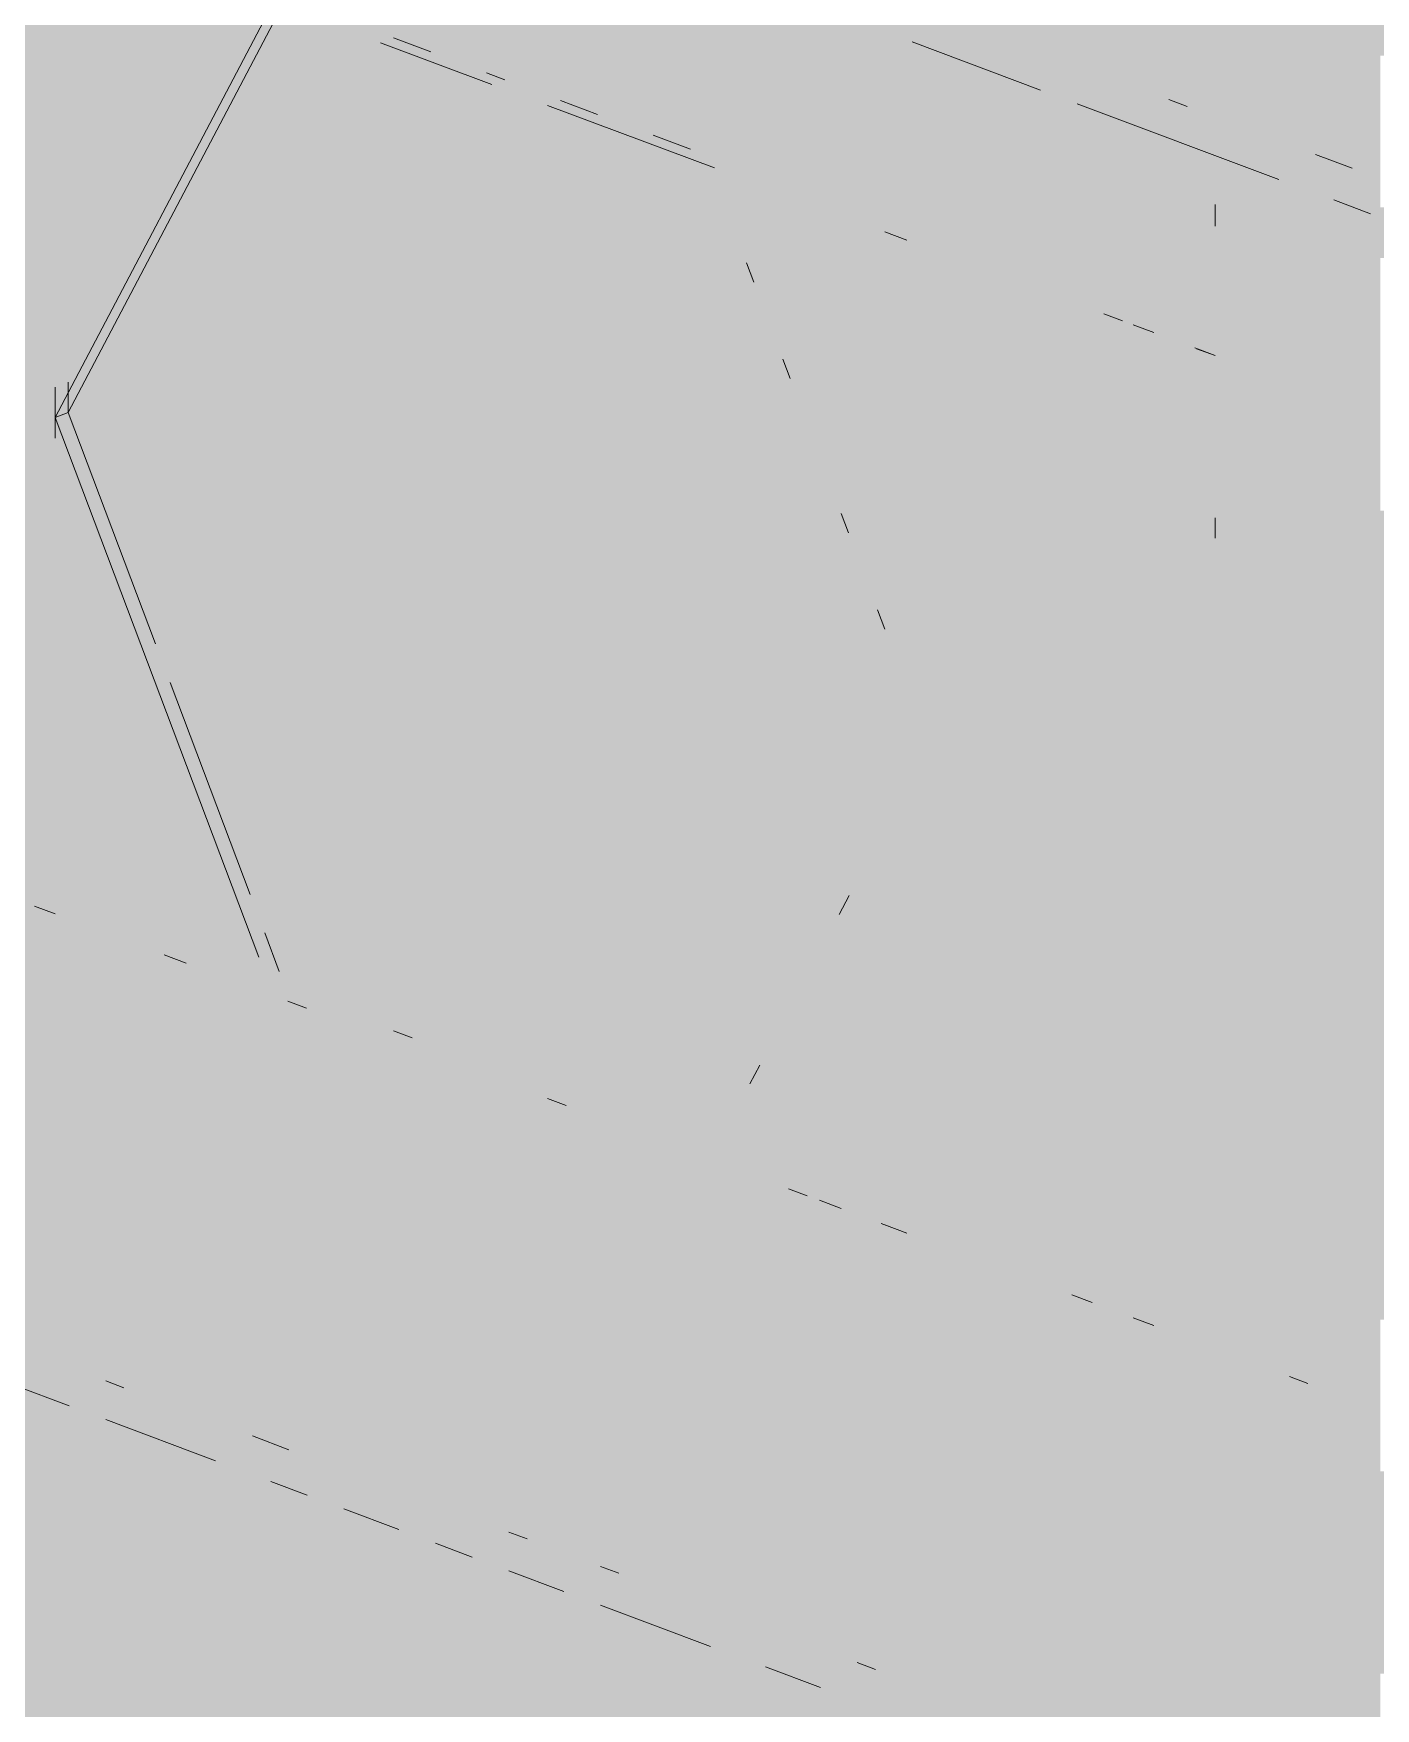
# Paper-space layout '03 3D Building and Roof' of a CAD drawing. Header units: millimetres. Extents: x 5 to 415, y 5 to 292.
# Drawn here: x 104.81 to 109.36, y 80.68 to 86.36 of the extents above; entities that cross this region are included whole.
import ezdxf

# ---------------------------------------------------------------- set-up
doc = ezdxf.new("R2010")
doc.units = ezdxf.units.MM
doc.layers.add('EXISTING', color=7, linetype='Continuous')
doc.layers.add('IMAGES', color=7, linetype='Continuous')

# ---------------------------------------------------------------- blocks, each defined once
blk = doc.blocks.new('SHEET_03')
at = {"layer": 'EXISTING', "color": 250, "lineweight": 9}
for p, q in [((104.8801, 85.0594), (105.5871, 86.4014)), ((105.6315, 86.4181), (104.9246, 85.076)), ((105.984, 86.3293), (106.3614, 86.1879)), ((106.1542, 86.2988), (106.0284, 86.3459)), ((108.2227, 86.1693), (107.7875, 86.3324)), ((106.4059, 86.2045), (106.343, 86.2281)), ((106.5502, 86.1172), (107.1163, 85.9051)), ((106.7204, 86.0867), (106.5946, 86.1338)), ((109.031, 85.8665), (108.3471, 86.1227)), ((108.658, 86.1374), (108.7201, 86.1141)), ((107.035, 85.9688), (106.9091, 86.016)), ((109.1554, 85.951), (109.2797, 85.9044)), ((108.8149, 85.7817), (108.8149, 85.7084)), ((109.3419, 85.75), (109.2176, 85.7966)), ((107.7687, 85.6607), (107.6946, 85.6884)), ((107.2255, 85.5836), (107.2502, 85.5182)), ((108.4374, 85.4102), (108.5003, 85.3866)), ((108.6066, 85.3468), (108.5371, 85.3728)), ((107.349, 85.2568), (107.3737, 85.1914)), ((108.8149, 85.2688), (108.7454, 85.2948)), ((108.752, 85.2923), (108.8149, 85.2688)), ((104.8801, 85.025), (104.8801, 85.1625)), ((104.9246, 85.1791), (104.9246, 85.1104)), ((104.9246, 85.076), (104.9246, 85.1462)), ((104.8801, 85.1295), (104.8801, 85.0594)), ((104.8801, 85.0594), (104.9246, 85.076)), ((104.8801, 85.0594), (104.8801, 84.9893)), ((105.5714, 83.2293), (104.8801, 85.0594)), ((104.9246, 85.076), (105.2208, 84.2917)), ((107.5465, 84.7339), (107.5712, 84.6685)), ((108.8149, 84.7191), (108.8149, 84.6504)), ((107.6699, 84.4071), (107.6946, 84.3417)), ((105.2702, 84.161), (105.5418, 83.442)), ((107.5734, 83.4383), (107.5398, 83.3744)), ((104.8107, 83.402), (104.8801, 83.376)), ((105.5911, 83.3113), (105.6405, 83.1806)), ((105.2504, 83.2373), (105.3245, 83.2095)), ((105.7323, 83.0568), (105.6694, 83.0803)), ((106.0284, 82.9791), (106.0913, 82.9556)), ((107.2704, 82.8632), (107.2368, 82.7993)), ((106.6131, 82.7268), (106.5502, 82.7504)), ((107.4309, 82.4205), (107.368, 82.444)), ((107.4724, 82.4049), (107.5465, 82.3772)), ((107.7454, 82.3027), (107.6825, 82.3262)), ((107.6946, 82.3217), (107.7687, 82.2939)), ((108.3288, 82.0841), (108.3982, 82.0581)), ((108.5371, 82.0061), (108.6066, 81.9801)), ((105.0517, 81.7924), (105.1138, 81.7691)), ((109.1294, 81.7842), (109.0665, 81.8078)), ((104.9273, 81.7078), (104.7408, 81.7777)), ((105.4247, 81.5215), (105.0517, 81.6613)), ((105.5491, 81.606), (105.6734, 81.5594)), ((105.7356, 81.405), (105.6113, 81.4516)), ((106.0465, 81.2886), (105.86, 81.3585)), ((106.4196, 81.2799), (106.4818, 81.2566)), ((106.2952, 81.1954), (106.1709, 81.242)), ((106.7305, 81.1635), (106.7926, 81.1402)), ((106.6061, 81.0789), (106.4196, 81.1488)), ((107.1035, 80.8926), (106.7305, 81.0324)), ((107.4766, 80.7529), (107.2901, 80.8227)), ((107.601, 80.8374), (107.6631, 80.8141))]:
    blk.add_line(p, q, dxfattribs=at)
at = {"layer": 'IMAGES', "color": 7}
for points in [[(104.7487, 86.2857), (105.0914, 86.2857), (104.7487, 86.4571), (105.0914, 86.4571)], [(105.0914, 86.2857), (105.2628, 86.2857), (105.0914, 86.4571), (105.2628, 86.4571)], [(105.2628, 86.2857), (105.4341, 86.2857), (105.2628, 86.4571), (105.4341, 86.4571)], [(105.4341, 86.2857), (105.6055, 86.2857), (105.4341, 86.4571), (105.6055, 86.4571)], [(105.6055, 86.2857), (105.9482, 86.2857), (105.6055, 86.4571), (105.9482, 86.4571)], [(105.9482, 86.2857), (106.2909, 86.2857), (105.9482, 86.4571), (106.2909, 86.4571)], [(106.2909, 86.2857), (106.4623, 86.2857), (106.2909, 86.4571), (106.4623, 86.4571)], [(106.4623, 86.2857), (106.9764, 86.2857), (106.4623, 86.4571), (106.9764, 86.4571)], [(106.9764, 86.2857), (107.1478, 86.2857), (106.9764, 86.4571), (107.1478, 86.4571)], [(107.1478, 86.2857), (107.3191, 86.2857), (107.1478, 86.4571), (107.3191, 86.4571)], [(107.3191, 86.2857), (107.4905, 86.2857), (107.3191, 86.4571), (107.4905, 86.4571)], [(107.4905, 86.2857), (107.6619, 86.2857), (107.4905, 86.4571), (107.6619, 86.4571)], [(107.6619, 86.2857), (107.8332, 86.2857), (107.6619, 86.4571), (107.8332, 86.4571)], [(107.8332, 86.2857), (108.0046, 86.2857), (107.8332, 86.4571), (108.0046, 86.4571)], [(108.0046, 86.2857), (108.3473, 86.2857), (108.0046, 86.4571), (108.3473, 86.4571)], [(108.3473, 86.2857), (108.5187, 86.2857), (108.3473, 86.4571), (108.5187, 86.4571)], [(108.5187, 86.2857), (108.8614, 86.2857), (108.5187, 86.4571), (108.8614, 86.4571)], [(108.8614, 86.2857), (109.8896, 86.2857), (108.8614, 86.4571), (109.8896, 86.4571)], [(103.2064, 86.1143), (105.0914, 86.1143), (103.2064, 86.2857), (105.0914, 86.2857)], [(105.0914, 86.1143), (105.2628, 86.1143), (105.0914, 86.2857), (105.2628, 86.2857)], [(105.2628, 86.1143), (105.4341, 86.1143), (105.2628, 86.2857), (105.4341, 86.2857)], [(105.4341, 85.7714), (105.6055, 85.7714), (105.4341, 86.2857), (105.6055, 86.2857)], [(105.6055, 86.1143), (105.7769, 86.1143), (105.6055, 86.2857), (105.7769, 86.2857)], [(105.7769, 86.1143), (105.9482, 86.1143), (105.7769, 86.2857), (105.9482, 86.2857)], [(105.9482, 86.1143), (106.2909, 86.1143), (105.9482, 86.2857), (106.2909, 86.2857)], [(106.2909, 85.9429), (106.4623, 85.9429), (106.2909, 86.2857), (106.4623, 86.2857)], [(106.4623, 86.1143), (106.6337, 86.1143), (106.4623, 86.2857), (106.6337, 86.2857)], [(106.6337, 86.1143), (106.805, 86.1143), (106.6337, 86.2857), (106.805, 86.2857)], [(106.805, 86.1143), (106.9764, 86.1143), (106.805, 86.2857), (106.9764, 86.2857)], [(106.9764, 86.1143), (107.1478, 86.1143), (106.9764, 86.2857), (107.1478, 86.2857)], [(107.1478, 85.9429), (107.3191, 85.9429), (107.1478, 86.2857), (107.3191, 86.2857)], [(107.3191, 86.1143), (107.4905, 86.1143), (107.3191, 86.2857), (107.4905, 86.2857)], [(107.4905, 86.1143), (107.6619, 86.1143), (107.4905, 86.2857), (107.6619, 86.2857)], [(107.6619, 86.1143), (107.8332, 86.1143), (107.6619, 86.2857), (107.8332, 86.2857)], [(107.8332, 86.1143), (108.0046, 86.1143), (107.8332, 86.2857), (108.0046, 86.2857)], [(108.0046, 86.1143), (108.1759, 86.1143), (108.0046, 86.2857), (108.1759, 86.2857)], [(108.1759, 86.1143), (108.3473, 86.1143), (108.1759, 86.2857), (108.3473, 86.2857)], [(108.3473, 86.1143), (108.5187, 86.1143), (108.3473, 86.2857), (108.5187, 86.2857)], [(108.5187, 86.1143), (108.69, 86.1143), (108.5187, 86.2857), (108.69, 86.2857)], [(108.69, 86.1143), (108.8614, 86.1143), (108.69, 86.2857), (108.8614, 86.2857)], [(108.8614, 86.1143), (109.3755, 86.1143), (108.8614, 86.2857), (109.3755, 86.2857)], [(104.7487, 85.9429), (105.0914, 85.9429), (104.7487, 86.1143), (105.0914, 86.1143)], [(105.0914, 85.7714), (105.2628, 85.7714), (105.0914, 86.1143), (105.2628, 86.1143)], [(105.2628, 85.9429), (105.4341, 85.9429), (105.2628, 86.1143), (105.4341, 86.1143)], [(105.6055, 85.9429), (105.9482, 85.9429), (105.6055, 86.1143), (105.9482, 86.1143)], [(105.9482, 85.9429), (106.1196, 85.9429), (105.9482, 86.1143), (106.1196, 86.1143)], [(106.1196, 85.9429), (106.2909, 85.9429), (106.1196, 86.1143), (106.2909, 86.1143)], [(106.4623, 85.9429), (106.6337, 85.9429), (106.4623, 86.1143), (106.6337, 86.1143)], [(106.6337, 85.9429), (106.805, 85.9429), (106.6337, 86.1143), (106.805, 86.1143)], [(106.805, 85.9429), (106.9764, 85.9429), (106.805, 86.1143), (106.9764, 86.1143)], [(106.9764, 85.9429), (107.1478, 85.9429), (106.9764, 86.1143), (107.1478, 86.1143)], [(107.3191, 85.9429), (107.8332, 85.9429), (107.3191, 86.1143), (107.8332, 86.1143)], [(107.8332, 85.9429), (108.0046, 85.9429), (107.8332, 86.1143), (108.0046, 86.1143)], [(108.0046, 85.9429), (108.3473, 85.9429), (108.0046, 86.1143), (108.3473, 86.1143)], [(108.3473, 85.9429), (108.5187, 85.9429), (108.3473, 86.1143), (108.5187, 86.1143)], [(108.5187, 85.9429), (108.69, 85.9429), (108.5187, 86.1143), (108.69, 86.1143)], [(108.69, 85.9429), (108.8614, 85.9429), (108.69, 86.1143), (108.8614, 86.1143)], [(108.8614, 85.9429), (109.0328, 85.9429), (108.8614, 86.1143), (109.0328, 86.1143)], [(109.0328, 85.9429), (109.2041, 85.9429), (109.0328, 86.1143), (109.2041, 86.1143)], [(109.2041, 85.9429), (109.3755, 85.9429), (109.2041, 86.1143), (109.3755, 86.1143)], [(104.7487, 85.6), (104.92, 85.6), (104.7487, 85.9429), (104.92, 85.9429)], [(104.92, 85.6), (105.0914, 85.6), (104.92, 85.9429), (105.0914, 85.9429)], [(105.2628, 85.7714), (105.4341, 85.7714), (105.2628, 85.9429), (105.4341, 85.9429)], [(105.6055, 85.7714), (105.7769, 85.7714), (105.6055, 85.9429), (105.7769, 85.9429)], [(105.7769, 85.7714), (106.2909, 85.7714), (105.7769, 85.9429), (106.2909, 85.9429)], [(106.2909, 85.7714), (106.4623, 85.7714), (106.2909, 85.9429), (106.4623, 85.9429)], [(106.4623, 85.7714), (106.6337, 85.7714), (106.4623, 85.9429), (106.6337, 85.9429)], [(106.6337, 85.7714), (106.805, 85.7714), (106.6337, 85.9429), (106.805, 85.9429)], [(106.805, 85.7714), (107.3191, 85.7714), (106.805, 85.9429), (107.3191, 85.9429)], [(107.3191, 85.7714), (107.4905, 85.7714), (107.3191, 85.9429), (107.4905, 85.9429)], [(107.4905, 85.7714), (107.6619, 85.7714), (107.4905, 85.9429), (107.6619, 85.9429)], [(107.6619, 85.7714), (107.8332, 85.7714), (107.6619, 85.9429), (107.8332, 85.9429)], [(107.8332, 85.7714), (108.3473, 85.7714), (107.8332, 85.9429), (108.3473, 85.9429)], [(108.3473, 85.7714), (108.5187, 85.7714), (108.3473, 85.9429), (108.5187, 85.9429)], [(108.5187, 85.7714), (108.69, 85.7714), (108.5187, 85.9429), (108.69, 85.9429)], [(108.69, 85.7714), (108.8614, 85.7714), (108.69, 85.9429), (108.8614, 85.9429)], [(108.8614, 85.7714), (109.3755, 85.7714), (108.8614, 85.9429), (109.3755, 85.9429)], [(105.0914, 85.6), (105.2628, 85.6), (105.0914, 85.7714), (105.2628, 85.7714)], [(105.2628, 85.6), (105.4341, 85.6), (105.2628, 85.7714), (105.4341, 85.7714)], [(105.4341, 85.6), (105.6055, 85.6), (105.4341, 85.7714), (105.6055, 85.7714)], [(105.6055, 85.6), (106.805, 85.6), (105.6055, 85.7714), (106.805, 85.7714)], [(106.805, 85.6), (106.9764, 85.6), (106.805, 85.7714), (106.9764, 85.7714)], [(106.9764, 85.6), (107.1478, 85.6), (106.9764, 85.7714), (107.1478, 85.7714)], [(107.1478, 85.6), (107.4905, 85.6), (107.1478, 85.7714), (107.4905, 85.7714)], [(107.4905, 85.6), (107.6619, 85.6), (107.4905, 85.7714), (107.6619, 85.7714)], [(107.6619, 85.4286), (107.8332, 85.4286), (107.6619, 85.7714), (107.8332, 85.7714)], [(107.8332, 85.6), (108.0046, 85.6), (107.8332, 85.7714), (108.0046, 85.7714)], [(108.0046, 85.6), (108.5187, 85.6), (108.0046, 85.7714), (108.5187, 85.7714)], [(108.5187, 85.4286), (108.69, 85.4286), (108.5187, 85.7714), (108.69, 85.7714)], [(108.69, 85.6), (108.8614, 85.6), (108.69, 85.7714), (108.8614, 85.7714)], [(108.8614, 85.6), (109.0328, 85.6), (108.8614, 85.7714), (109.0328, 85.7714)], [(109.0328, 85.6), (109.2041, 85.6), (109.0328, 85.7714), (109.2041, 85.7714)], [(109.2041, 85.6), (109.5468, 85.6), (109.2041, 85.7714), (109.5468, 85.7714)], [(104.7487, 85.4286), (104.92, 85.4286), (104.7487, 85.6), (104.92, 85.6)], [(104.92, 85.4286), (105.0914, 85.4286), (104.92, 85.6), (105.0914, 85.6)], [(105.0914, 85.2571), (105.2628, 85.2571), (105.0914, 85.6), (105.2628, 85.6)], [(105.2628, 85.4286), (105.4341, 85.4286), (105.2628, 85.6), (105.4341, 85.6)], [(105.4341, 85.4286), (105.6055, 85.4286), (105.4341, 85.6), (105.6055, 85.6)], [(105.6055, 85.4286), (106.9764, 85.4286), (105.6055, 85.6), (106.9764, 85.6)], [(106.9764, 85.4286), (107.1478, 85.4286), (106.9764, 85.6), (107.1478, 85.6)], [(107.1478, 85.4286), (107.3191, 85.4286), (107.1478, 85.6), (107.3191, 85.6)], [(107.3191, 85.4286), (107.6619, 85.4286), (107.3191, 85.6), (107.6619, 85.6)], [(107.8332, 85.4286), (108.0046, 85.4286), (107.8332, 85.6), (108.0046, 85.6)], [(108.0046, 85.4286), (108.1759, 85.4286), (108.0046, 85.6), (108.1759, 85.6)], [(108.1759, 85.4286), (108.3473, 85.4286), (108.1759, 85.6), (108.3473, 85.6)], [(108.3473, 85.4286), (108.5187, 85.4286), (108.3473, 85.6), (108.5187, 85.6)], [(108.69, 85.4286), (109.0328, 85.4286), (108.69, 85.6), (109.0328, 85.6)], [(109.0328, 85.2571), (109.3755, 85.2571), (109.0328, 85.6), (109.3755, 85.6)], [(104.7487, 85.2571), (104.92, 85.2571), (104.7487, 85.4286), (104.92, 85.4286)], [(104.92, 85.2571), (105.0914, 85.2571), (104.92, 85.4286), (105.0914, 85.4286)], [(105.2628, 85.2571), (105.4341, 85.2571), (105.2628, 85.4286), (105.4341, 85.4286)], [(105.4341, 85.2571), (107.1478, 85.2571), (105.4341, 85.4286), (107.1478, 85.4286)], [(107.1478, 85.2571), (107.3191, 85.2571), (107.1478, 85.4286), (107.3191, 85.4286)], [(107.3191, 85.2571), (107.4905, 85.2571), (107.3191, 85.4286), (107.4905, 85.4286)], [(107.4905, 85.2571), (107.6619, 85.2571), (107.4905, 85.4286), (107.6619, 85.4286)], [(107.6619, 85.2571), (107.8332, 85.2571), (107.6619, 85.4286), (107.8332, 85.4286)], [(107.8332, 85.2571), (108.0046, 85.2571), (107.8332, 85.4286), (108.0046, 85.4286)], [(108.0046, 85.2571), (108.1759, 85.2571), (108.0046, 85.4286), (108.1759, 85.4286)], [(108.1759, 85.2571), (108.3473, 85.2571), (108.1759, 85.4286), (108.3473, 85.4286)], [(108.3473, 85.2571), (108.8614, 85.2571), (108.3473, 85.4286), (108.8614, 85.4286)], [(108.8614, 85.2571), (109.0328, 85.2571), (108.8614, 85.4286), (109.0328, 85.4286)], [(104.7487, 85.0857), (104.92, 85.0857), (104.7487, 85.2571), (104.92, 85.2571)], [(104.92, 85.0857), (105.0914, 85.0857), (104.92, 85.2571), (105.0914, 85.2571)], [(105.0914, 85.0857), (105.2628, 85.0857), (105.0914, 85.2571), (105.2628, 85.2571)], [(105.2628, 84.7429), (105.4341, 84.7429), (105.2628, 85.2571), (105.4341, 85.2571)], [(105.4341, 85.0857), (106.9764, 85.0857), (105.4341, 85.2571), (106.9764, 85.2571)], [(106.9764, 85.0857), (107.1478, 85.0857), (106.9764, 85.2571), (107.1478, 85.2571)], [(107.1478, 85.0857), (107.3191, 85.0857), (107.1478, 85.2571), (107.3191, 85.2571)], [(107.3191, 85.0857), (107.4905, 85.0857), (107.3191, 85.2571), (107.4905, 85.2571)], [(107.4905, 85.0857), (107.6619, 85.0857), (107.4905, 85.2571), (107.6619, 85.2571)], [(107.6619, 85.0857), (108.1759, 85.0857), (107.6619, 85.2571), (108.1759, 85.2571)], [(108.1759, 85.0857), (108.5187, 85.0857), (108.1759, 85.2571), (108.5187, 85.2571)], [(108.5187, 85.0857), (108.69, 85.0857), (108.5187, 85.2571), (108.69, 85.2571)], [(108.69, 85.0857), (108.8614, 85.0857), (108.69, 85.2571), (108.8614, 85.2571)], [(108.8614, 85.0857), (109.0328, 85.0857), (108.8614, 85.2571), (109.0328, 85.2571)], [(109.0328, 84.9143), (109.2041, 84.9143), (109.0328, 85.2571), (109.2041, 85.2571)], [(109.2041, 85.0857), (109.3755, 85.0857), (109.2041, 85.2571), (109.3755, 85.2571)], [(104.7487, 84.9143), (104.92, 84.9143), (104.7487, 85.0857), (104.92, 85.0857)], [(104.92, 84.9143), (105.0914, 84.9143), (104.92, 85.0857), (105.0914, 85.0857)], [(105.0914, 84.7429), (105.2628, 84.7429), (105.0914, 85.0857), (105.2628, 85.0857)], [(105.4341, 84.9143), (107.3191, 84.9143), (105.4341, 85.0857), (107.3191, 85.0857)], [(107.3191, 84.9143), (107.4905, 84.9143), (107.3191, 85.0857), (107.4905, 85.0857)], [(107.4905, 84.9143), (107.6619, 84.9143), (107.4905, 85.0857), (107.6619, 85.0857)], [(107.6619, 84.7429), (107.8332, 84.7429), (107.6619, 85.0857), (107.8332, 85.0857)], [(107.8332, 84.9143), (108.3473, 84.9143), (107.8332, 85.0857), (108.3473, 85.0857)], [(108.3473, 84.9143), (108.5187, 84.9143), (108.3473, 85.0857), (108.5187, 85.0857)], [(108.5187, 84.9143), (108.69, 84.9143), (108.5187, 85.0857), (108.69, 85.0857)], [(108.69, 84.9143), (108.8614, 84.9143), (108.69, 85.0857), (108.8614, 85.0857)], [(108.8614, 84.9143), (109.0328, 84.9143), (108.8614, 85.0857), (109.0328, 85.0857)], [(109.2041, 84.9143), (109.3755, 84.9143), (109.2041, 85.0857), (109.3755, 85.0857)], [(104.7487, 84.4), (104.92, 84.4), (104.7487, 84.9143), (104.92, 84.9143)], [(104.92, 84.7429), (105.0914, 84.7429), (104.92, 84.9143), (105.0914, 84.9143)], [(105.4341, 84.7429), (107.1478, 84.7429), (105.4341, 84.9143), (107.1478, 84.9143)], [(107.1478, 84.7429), (107.3191, 84.7429), (107.1478, 84.9143), (107.3191, 84.9143)], [(107.3191, 84.7429), (107.4905, 84.7429), (107.3191, 84.9143), (107.4905, 84.9143)], [(107.4905, 84.7429), (107.6619, 84.7429), (107.4905, 84.9143), (107.6619, 84.9143)], [(107.8332, 84.4), (108.5187, 84.4), (107.8332, 84.9143), (108.5187, 84.9143)], [(108.5187, 84.7429), (108.69, 84.7429), (108.5187, 84.9143), (108.69, 84.9143)], [(108.69, 84.7429), (109.0328, 84.7429), (108.69, 84.9143), (109.0328, 84.9143)], [(109.0328, 84.4), (109.2041, 84.4), (109.0328, 84.9143), (109.2041, 84.9143)], [(109.2041, 84.7429), (109.3755, 84.7429), (109.2041, 84.9143), (109.3755, 84.9143)], [(104.92, 84.5714), (105.2628, 84.5714), (104.92, 84.7429), (105.2628, 84.7429)], [(105.2628, 84.4), (105.4341, 84.4), (105.2628, 84.7429), (105.4341, 84.7429)], [(105.4341, 84.4), (107.3191, 84.4), (105.4341, 84.7429), (107.3191, 84.7429)], [(107.3191, 84.5714), (107.4905, 84.5714), (107.3191, 84.7429), (107.4905, 84.7429)], [(107.4905, 84.5714), (107.6619, 84.5714), (107.4905, 84.7429), (107.6619, 84.7429)], [(107.6619, 84.4), (107.8332, 84.4), (107.6619, 84.7429), (107.8332, 84.7429)], [(108.5187, 84.4), (108.69, 84.4), (108.5187, 84.7429), (108.69, 84.7429)], [(108.69, 84.4), (109.0328, 84.4), (108.69, 84.7429), (109.0328, 84.7429)], [(109.2041, 82), (109.5468, 82), (109.2041, 84.7429), (109.5468, 84.7429)], [(104.92, 84.2286), (105.0914, 84.2286), (104.92, 84.5714), (105.0914, 84.5714)], [(105.0914, 84.2286), (105.2628, 84.2286), (105.0914, 84.5714), (105.2628, 84.5714)], [(107.3191, 84.4), (107.4905, 84.4), (107.3191, 84.5714), (107.4905, 84.5714)], [(107.4905, 84.4), (107.6619, 84.4), (107.4905, 84.5714), (107.6619, 84.5714)], [(104.7487, 84.2286), (104.92, 84.2286), (104.7487, 84.4), (104.92, 84.4)], [(105.2628, 84.2286), (105.4341, 84.2286), (105.2628, 84.4), (105.4341, 84.4)], [(105.4341, 84.2286), (105.6055, 84.2286), (105.4341, 84.4), (105.6055, 84.4)], [(105.6055, 84.2286), (107.3191, 84.2286), (105.6055, 84.4), (107.3191, 84.4)], [(107.3191, 84.2286), (107.4905, 84.2286), (107.3191, 84.4), (107.4905, 84.4)], [(107.4905, 84.2286), (107.8332, 84.2286), (107.4905, 84.4), (107.8332, 84.4)], [(107.8332, 84.2286), (108.0046, 84.2286), (107.8332, 84.4), (108.0046, 84.4)], [(108.0046, 84.0571), (108.5187, 84.0571), (108.0046, 84.4), (108.5187, 84.4)], [(108.5187, 83.3714), (108.69, 83.3714), (108.5187, 84.4), (108.69, 84.4)], [(108.69, 84.0571), (109.0328, 84.0571), (108.69, 84.4), (109.0328, 84.4)], [(109.0328, 83.3714), (109.2041, 83.3714), (109.0328, 84.4), (109.2041, 84.4)], [(104.7487, 83.5429), (104.92, 83.5429), (104.7487, 84.2286), (104.92, 84.2286)], [(104.92, 83.3714), (105.0914, 83.3714), (104.92, 84.2286), (105.0914, 84.2286)], [(105.0914, 84.0571), (105.2628, 84.0571), (105.0914, 84.2286), (105.2628, 84.2286)], [(105.2628, 83.8857), (105.4341, 83.8857), (105.2628, 84.2286), (105.4341, 84.2286)], [(105.4341, 84.0571), (105.6055, 84.0571), (105.4341, 84.2286), (105.6055, 84.2286)], [(105.6055, 84.0571), (107.4905, 84.0571), (105.6055, 84.2286), (107.4905, 84.2286)], [(107.4905, 84.0571), (107.6619, 84.0571), (107.4905, 84.2286), (107.6619, 84.2286)], [(107.6619, 84.0571), (107.8332, 84.0571), (107.6619, 84.2286), (107.8332, 84.2286)], [(107.8332, 84.0571), (108.0046, 84.0571), (107.8332, 84.2286), (108.0046, 84.2286)], [(105.0914, 83.8857), (105.2628, 83.8857), (105.0914, 84.0571), (105.2628, 84.0571)], [(105.4341, 83.8857), (107.4905, 83.8857), (105.4341, 84.0571), (107.4905, 84.0571)], [(107.4905, 83.7143), (107.6619, 83.7143), (107.4905, 84.0571), (107.6619, 84.0571)], [(107.6619, 83.7143), (107.8332, 83.7143), (107.6619, 84.0571), (107.8332, 84.0571)], [(107.8332, 83.7143), (108.0046, 83.7143), (107.8332, 84.0571), (108.0046, 84.0571)], [(108.0046, 83.7143), (108.1759, 83.7143), (108.0046, 84.0571), (108.1759, 84.0571)], [(108.1759, 83.7143), (108.5187, 83.7143), (108.1759, 84.0571), (108.5187, 84.0571)], [(108.69, 83.5429), (109.0328, 83.5429), (108.69, 84.0571), (109.0328, 84.0571)], [(105.0914, 83.3714), (105.2628, 83.3714), (105.0914, 83.8857), (105.2628, 83.8857)], [(105.2628, 83.7143), (105.6055, 83.7143), (105.2628, 83.8857), (105.6055, 83.8857)], [(105.6055, 83.7143), (105.7769, 83.7143), (105.6055, 83.8857), (105.7769, 83.8857)], [(105.7769, 83.7143), (107.4905, 83.7143), (105.7769, 83.8857), (107.4905, 83.8857)], [(105.2628, 83.5429), (105.4341, 83.5429), (105.2628, 83.7143), (105.4341, 83.7143)], [(105.4341, 83.3714), (105.6055, 83.3714), (105.4341, 83.7143), (105.6055, 83.7143)], [(105.6055, 83.3714), (105.7769, 83.3714), (105.6055, 83.7143), (105.7769, 83.7143)], [(105.7769, 83.3714), (105.9482, 83.3714), (105.7769, 83.7143), (105.9482, 83.7143)], [(105.9482, 83.3714), (107.3191, 83.3714), (105.9482, 83.7143), (107.3191, 83.7143)], [(107.3191, 83.3714), (107.4905, 83.3714), (107.3191, 83.7143), (107.4905, 83.7143)], [(107.4905, 83.5429), (107.8332, 83.5429), (107.4905, 83.7143), (107.8332, 83.7143)], [(107.8332, 83.5429), (108.0046, 83.5429), (107.8332, 83.7143), (108.0046, 83.7143)], [(108.0046, 83.3714), (108.5187, 83.3714), (108.0046, 83.7143), (108.5187, 83.7143)], [(104.7487, 83.2), (104.92, 83.2), (104.7487, 83.5429), (104.92, 83.5429)], [(105.2628, 83.3714), (105.4341, 83.3714), (105.2628, 83.5429), (105.4341, 83.5429)], [(107.4905, 83.3714), (107.6619, 83.3714), (107.4905, 83.5429), (107.6619, 83.5429)], [(107.6619, 83.3714), (107.8332, 83.3714), (107.6619, 83.5429), (107.8332, 83.5429)], [(107.8332, 83.3714), (108.0046, 83.3714), (107.8332, 83.5429), (108.0046, 83.5429)], [(108.69, 83.3714), (108.8614, 83.3714), (108.69, 83.5429), (108.8614, 83.5429)], [(108.8614, 83.3714), (109.0328, 83.3714), (108.8614, 83.5429), (109.0328, 83.5429)], [(104.92, 83.2), (105.0914, 83.2), (104.92, 83.3714), (105.0914, 83.3714)], [(105.0914, 83.2), (105.4341, 83.2), (105.0914, 83.3714), (105.4341, 83.3714)], [(105.4341, 83.2), (105.6055, 83.2), (105.4341, 83.3714), (105.6055, 83.3714)], [(105.6055, 83.2), (105.7769, 83.2), (105.6055, 83.3714), (105.7769, 83.3714)], [(105.7769, 83.0286), (105.9482, 83.0286), (105.7769, 83.3714), (105.9482, 83.3714)], [(105.9482, 83.2), (107.1478, 83.2), (105.9482, 83.3714), (107.1478, 83.3714)], [(107.1478, 83.2), (107.3191, 83.2), (107.1478, 83.3714), (107.3191, 83.3714)], [(107.3191, 82.8571), (107.4905, 82.8571), (107.3191, 83.3714), (107.4905, 83.3714)], [(107.4905, 83.2), (107.6619, 83.2), (107.4905, 83.3714), (107.6619, 83.3714)], [(107.6619, 83.2), (107.8332, 83.2), (107.6619, 83.3714), (107.8332, 83.3714)], [(107.8332, 83.0286), (108.5187, 83.0286), (107.8332, 83.3714), (108.5187, 83.3714)], [(108.5187, 83.2), (108.69, 83.2), (108.5187, 83.3714), (108.69, 83.3714)], [(108.69, 83.2), (109.0328, 83.2), (108.69, 83.3714), (109.0328, 83.3714)], [(109.0328, 83.2), (109.2041, 83.2), (109.0328, 83.3714), (109.2041, 83.3714)], [(104.406, 83.0286), (104.92, 83.0286), (104.406, 83.2), (104.92, 83.2)], [(104.92, 83.0286), (105.0914, 83.0286), (104.92, 83.2), (105.0914, 83.2)], [(105.0914, 83.0286), (105.2628, 83.0286), (105.0914, 83.2), (105.2628, 83.2)], [(105.2628, 83.0286), (105.6055, 83.0286), (105.2628, 83.2), (105.6055, 83.2)], [(105.6055, 83.0286), (105.7769, 83.0286), (105.6055, 83.2), (105.7769, 83.2)], [(105.9482, 83.0286), (106.1196, 83.0286), (105.9482, 83.2), (106.1196, 83.2)], [(106.1196, 83.0286), (106.6337, 83.0286), (106.1196, 83.2), (106.6337, 83.2)], [(106.6337, 83.0286), (107.1478, 83.0286), (106.6337, 83.2), (107.1478, 83.2)], [(107.1478, 83.0286), (107.3191, 83.0286), (107.1478, 83.2), (107.3191, 83.2)], [(107.4905, 83.0286), (107.6619, 83.0286), (107.4905, 83.2), (107.6619, 83.2)], [(107.6619, 83.0286), (107.8332, 83.0286), (107.6619, 83.2), (107.8332, 83.2)], [(108.5187, 82.3429), (108.69, 82.3429), (108.5187, 83.2), (108.69, 83.2)], [(108.69, 82.8571), (109.0328, 82.8571), (108.69, 83.2), (109.0328, 83.2)], [(109.0328, 82.3429), (109.2041, 82.3429), (109.0328, 83.2), (109.2041, 83.2)], [(103.7205, 82.8571), (105.0914, 82.8571), (103.7205, 83.0286), (105.0914, 83.0286)], [(105.0914, 82.8571), (105.2628, 82.8571), (105.0914, 83.0286), (105.2628, 83.0286)], [(105.2628, 82.8571), (105.4341, 82.8571), (105.2628, 83.0286), (105.4341, 83.0286)], [(105.4341, 82.8571), (105.6055, 82.8571), (105.4341, 83.0286), (105.6055, 83.0286)], [(105.6055, 82.8571), (105.7769, 82.8571), (105.6055, 83.0286), (105.7769, 83.0286)], [(105.7769, 82.8571), (106.1196, 82.8571), (105.7769, 83.0286), (106.1196, 83.0286)], [(106.1196, 82.8571), (106.2909, 82.8571), (106.1196, 83.0286), (106.2909, 83.0286)], [(106.2909, 82.8571), (106.6337, 82.8571), (106.2909, 83.0286), (106.6337, 83.0286)], [(106.6337, 82.8571), (106.805, 82.8571), (106.6337, 83.0286), (106.805, 83.0286)], [(106.805, 82.8571), (106.9764, 82.8571), (106.805, 83.0286), (106.9764, 83.0286)], [(106.9764, 82.8571), (107.1478, 82.8571), (106.9764, 83.0286), (107.1478, 83.0286)], [(107.1478, 82.8571), (107.3191, 82.8571), (107.1478, 83.0286), (107.3191, 83.0286)], [(107.4905, 82.8571), (107.6619, 82.8571), (107.4905, 83.0286), (107.6619, 83.0286)], [(107.6619, 82.6857), (108.5187, 82.6857), (107.6619, 83.0286), (108.5187, 83.0286)], [(103.5491, 82.6857), (105.4341, 82.6857), (103.5491, 82.8571), (105.4341, 82.8571)], [(105.4341, 82.6857), (105.9482, 82.6857), (105.4341, 82.8571), (105.9482, 82.8571)], [(105.9482, 82.6857), (106.1196, 82.6857), (105.9482, 82.8571), (106.1196, 82.8571)], [(106.1196, 82.6857), (106.2909, 82.6857), (106.1196, 82.8571), (106.2909, 82.8571)], [(106.2909, 82.6857), (106.4623, 82.6857), (106.2909, 82.8571), (106.4623, 82.8571)], [(106.4623, 82.6857), (106.6337, 82.6857), (106.4623, 82.8571), (106.6337, 82.8571)], [(106.6337, 82.6857), (106.805, 82.6857), (106.6337, 82.8571), (106.805, 82.8571)], [(106.805, 82.6857), (106.9764, 82.6857), (106.805, 82.8571), (106.9764, 82.8571)], [(106.9764, 82.6857), (107.1478, 82.6857), (106.9764, 82.8571), (107.1478, 82.8571)], [(107.1478, 82.6857), (107.3191, 82.6857), (107.1478, 82.8571), (107.3191, 82.8571)], [(107.3191, 82.6857), (107.4905, 82.6857), (107.3191, 82.8571), (107.4905, 82.8571)], [(107.4905, 82.6857), (107.6619, 82.6857), (107.4905, 82.8571), (107.6619, 82.8571)], [(108.69, 82.6857), (108.8614, 82.6857), (108.69, 82.8571), (108.8614, 82.8571)], [(108.8614, 82.6857), (109.0328, 82.6857), (108.8614, 82.8571), (109.0328, 82.8571)], [(104.2346, 82.5143), (106.1196, 82.5143), (104.2346, 82.6857), (106.1196, 82.6857)], [(106.1196, 82.5143), (106.4623, 82.5143), (106.1196, 82.6857), (106.4623, 82.6857)], [(106.4623, 82.5143), (106.6337, 82.5143), (106.4623, 82.6857), (106.6337, 82.6857)], [(106.6337, 82.5143), (106.9764, 82.5143), (106.6337, 82.6857), (106.9764, 82.6857)], [(106.9764, 82.5143), (107.1478, 82.5143), (106.9764, 82.6857), (107.1478, 82.6857)], [(107.1478, 82.5143), (107.3191, 82.5143), (107.1478, 82.6857), (107.3191, 82.6857)], [(107.3191, 82.5143), (107.6619, 82.5143), (107.3191, 82.6857), (107.6619, 82.6857)], [(107.6619, 82.5143), (107.8332, 82.5143), (107.6619, 82.6857), (107.8332, 82.6857)], [(107.8332, 82.5143), (108.5187, 82.5143), (107.8332, 82.6857), (108.5187, 82.6857)], [(108.69, 82.1714), (109.0328, 82.1714), (108.69, 82.6857), (109.0328, 82.6857)], [(104.7487, 82.3429), (104.92, 82.3429), (104.7487, 82.5143), (104.92, 82.5143)], [(104.92, 82.3429), (105.0914, 82.3429), (104.92, 82.5143), (105.0914, 82.5143)], [(105.0914, 82.3429), (105.2628, 82.3429), (105.0914, 82.5143), (105.2628, 82.5143)], [(105.2628, 82.3429), (106.4623, 82.3429), (105.2628, 82.5143), (106.4623, 82.5143)], [(106.4623, 82.3429), (106.6337, 82.3429), (106.4623, 82.5143), (106.6337, 82.5143)], [(106.6337, 82.3429), (106.805, 82.3429), (106.6337, 82.5143), (106.805, 82.5143)], [(106.805, 82.3429), (106.9764, 82.3429), (106.805, 82.5143), (106.9764, 82.5143)], [(106.9764, 82.3429), (107.1478, 82.3429), (106.9764, 82.5143), (107.1478, 82.5143)], [(107.1478, 82.3429), (107.4905, 82.3429), (107.1478, 82.5143), (107.4905, 82.5143)], [(107.4905, 82.3429), (107.6619, 82.3429), (107.4905, 82.5143), (107.6619, 82.5143)], [(107.6619, 82.3429), (107.8332, 82.3429), (107.6619, 82.5143), (107.8332, 82.5143)], [(107.8332, 82.3429), (108.0046, 82.3429), (107.8332, 82.5143), (108.0046, 82.5143)], [(108.0046, 82.3429), (108.5187, 82.3429), (108.0046, 82.5143), (108.5187, 82.5143)], [(104.7487, 82.1714), (104.92, 82.1714), (104.7487, 82.3429), (104.92, 82.3429)], [(104.92, 82.1714), (105.0914, 82.1714), (104.92, 82.3429), (105.0914, 82.3429)], [(105.0914, 81.8286), (105.2628, 81.8286), (105.0914, 82.3429), (105.2628, 82.3429)], [(105.2628, 82.1714), (105.4341, 82.1714), (105.2628, 82.3429), (105.4341, 82.3429)], [(105.4341, 82.1714), (106.805, 82.1714), (105.4341, 82.3429), (106.805, 82.3429)], [(106.805, 82.1714), (106.9764, 82.1714), (106.805, 82.3429), (106.9764, 82.3429)], [(106.9764, 82.1714), (107.3191, 82.1714), (106.9764, 82.3429), (107.3191, 82.3429)], [(107.3191, 82.1714), (107.4905, 82.1714), (107.3191, 82.3429), (107.4905, 82.3429)], [(107.4905, 82.1714), (108.0046, 82.1714), (107.4905, 82.3429), (108.0046, 82.3429)], [(108.0046, 82.1714), (108.1759, 82.1714), (108.0046, 82.3429), (108.1759, 82.3429)], [(108.1759, 82.1714), (108.3473, 82.1714), (108.1759, 82.3429), (108.3473, 82.3429)], [(108.3473, 82.1714), (108.69, 82.1714), (108.3473, 82.3429), (108.69, 82.3429)], [(109.0328, 82), (109.2041, 82), (109.0328, 82.3429), (109.2041, 82.3429)], [(104.5773, 82), (104.92, 82), (104.5773, 82.1714), (104.92, 82.1714)], [(104.92, 82), (105.0914, 82), (104.92, 82.1714), (105.0914, 82.1714)], [(105.2628, 82), (105.6055, 82), (105.2628, 82.1714), (105.6055, 82.1714)], [(105.6055, 82), (107.3191, 82), (105.6055, 82.1714), (107.3191, 82.1714)], [(107.3191, 82), (107.4905, 82), (107.3191, 82.1714), (107.4905, 82.1714)], [(107.4905, 82), (107.6619, 82), (107.4905, 82.1714), (107.6619, 82.1714)], [(107.6619, 82), (107.8332, 82), (107.6619, 82.1714), (107.8332, 82.1714)], [(107.8332, 82), (108.0046, 82), (107.8332, 82.1714), (108.0046, 82.1714)], [(108.0046, 82), (108.1759, 82), (108.0046, 82.1714), (108.1759, 82.1714)], [(108.1759, 81.8286), (108.3473, 81.8286), (108.1759, 82.1714), (108.3473, 82.1714)], [(108.3473, 81.8286), (108.5187, 81.8286), (108.3473, 82.1714), (108.5187, 82.1714)], [(108.5187, 82), (108.69, 82), (108.5187, 82.1714), (108.69, 82.1714)], [(108.69, 82), (108.8614, 82), (108.69, 82.1714), (108.8614, 82.1714)], [(108.8614, 82), (109.0328, 82), (108.8614, 82.1714), (109.0328, 82.1714)], [(104.7487, 81.8286), (105.0914, 81.8286), (104.7487, 82), (105.0914, 82)], [(105.2628, 81.8286), (105.4341, 81.8286), (105.2628, 82), (105.4341, 82)], [(105.4341, 81.8286), (105.7769, 81.8286), (105.4341, 82), (105.7769, 82)], [(105.7769, 81.8286), (105.9482, 81.8286), (105.7769, 82), (105.9482, 82)], [(105.9482, 81.8286), (106.1196, 81.8286), (105.9482, 82), (106.1196, 82)], [(106.1196, 81.8286), (107.6619, 81.8286), (106.1196, 82), (107.6619, 82)], [(107.6619, 81.8286), (108.0046, 81.8286), (107.6619, 82), (108.0046, 82)], [(108.0046, 81.8286), (108.1759, 81.8286), (108.0046, 82), (108.1759, 82)], [(108.5187, 81.8286), (108.69, 81.8286), (108.5187, 82), (108.69, 82)], [(108.69, 81.8286), (108.8614, 81.8286), (108.69, 82), (108.8614, 82)], [(108.8614, 81.8286), (109.0328, 81.8286), (108.8614, 82), (109.0328, 82)], [(109.0328, 81.8286), (109.2041, 81.8286), (109.0328, 82), (109.2041, 82)], [(109.2041, 81.8286), (109.3755, 81.8286), (109.2041, 82), (109.3755, 82)], [(104.7487, 81.6571), (104.92, 81.6571), (104.7487, 81.8286), (104.92, 81.8286)], [(104.92, 81.6571), (105.0914, 81.6571), (104.92, 81.8286), (105.0914, 81.8286)], [(105.0914, 81.6571), (105.2628, 81.6571), (105.0914, 81.8286), (105.2628, 81.8286)], [(105.2628, 81.6571), (105.4341, 81.6571), (105.2628, 81.8286), (105.4341, 81.8286)], [(105.4341, 81.6571), (105.6055, 81.6571), (105.4341, 81.8286), (105.6055, 81.8286)], [(105.6055, 81.6571), (106.1196, 81.6571), (105.6055, 81.8286), (106.1196, 81.8286)], [(106.1196, 81.6571), (106.4623, 81.6571), (106.1196, 81.8286), (106.4623, 81.8286)], [(106.4623, 81.6571), (106.6337, 81.6571), (106.4623, 81.8286), (106.6337, 81.8286)], [(106.6337, 81.6571), (106.805, 81.6571), (106.6337, 81.8286), (106.805, 81.8286)], [(106.805, 81.6571), (108.1759, 81.6571), (106.805, 81.8286), (108.1759, 81.8286)], [(108.1759, 81.6571), (108.3473, 81.6571), (108.1759, 81.8286), (108.3473, 81.8286)], [(108.3473, 81.6571), (108.5187, 81.6571), (108.3473, 81.8286), (108.5187, 81.8286)], [(108.5187, 81.3143), (108.69, 81.3143), (108.5187, 81.8286), (108.69, 81.8286)], [(108.69, 81.6571), (108.8614, 81.6571), (108.69, 81.8286), (108.8614, 81.8286)], [(108.8614, 81.6571), (109.3755, 81.6571), (108.8614, 81.8286), (109.3755, 81.8286)], [(104.7487, 81.4857), (105.0914, 81.4857), (104.7487, 81.6571), (105.0914, 81.6571)], [(105.0914, 81.4857), (105.2628, 81.4857), (105.0914, 81.6571), (105.2628, 81.6571)], [(105.2628, 81.3143), (105.4341, 81.3143), (105.2628, 81.6571), (105.4341, 81.6571)], [(105.4341, 81.4857), (105.7769, 81.4857), (105.4341, 81.6571), (105.7769, 81.6571)], [(105.7769, 81.4857), (105.9482, 81.4857), (105.7769, 81.6571), (105.9482, 81.6571)], [(105.9482, 81.4857), (106.1196, 81.4857), (105.9482, 81.6571), (106.1196, 81.6571)], [(106.1196, 81.4857), (106.4623, 81.4857), (106.1196, 81.6571), (106.4623, 81.6571)], [(106.4623, 81.3143), (106.6337, 81.3143), (106.4623, 81.6571), (106.6337, 81.6571)], [(106.6337, 81.4857), (106.805, 81.4857), (106.6337, 81.6571), (106.805, 81.6571)], [(106.805, 81.3143), (106.9764, 81.3143), (106.805, 81.6571), (106.9764, 81.6571)], [(106.9764, 81.4857), (107.1478, 81.4857), (106.9764, 81.6571), (107.1478, 81.6571)], [(107.1478, 81.4857), (108.5187, 81.4857), (107.1478, 81.6571), (108.5187, 81.6571)], [(108.69, 81.4857), (108.8614, 81.4857), (108.69, 81.6571), (108.8614, 81.6571)], [(108.8614, 81.4857), (109.0328, 81.4857), (108.8614, 81.6571), (109.0328, 81.6571)], [(109.0328, 81.4857), (109.2041, 81.4857), (109.0328, 81.6571), (109.2041, 81.6571)], [(109.2041, 81.4857), (109.3755, 81.4857), (109.2041, 81.6571), (109.3755, 81.6571)], [(104.7487, 81.3143), (105.0914, 81.3143), (104.7487, 81.4857), (105.0914, 81.4857)], [(105.0914, 81.3143), (105.2628, 81.3143), (105.0914, 81.4857), (105.2628, 81.4857)], [(105.4341, 81.3143), (105.6055, 81.3143), (105.4341, 81.4857), (105.6055, 81.4857)], [(105.6055, 81.3143), (105.7769, 81.3143), (105.6055, 81.4857), (105.7769, 81.4857)], [(105.7769, 81.3143), (106.1196, 81.3143), (105.7769, 81.4857), (106.1196, 81.4857)], [(106.1196, 81.3143), (106.2909, 81.3143), (106.1196, 81.4857), (106.2909, 81.4857)], [(106.2909, 81.3143), (106.4623, 81.3143), (106.2909, 81.4857), (106.4623, 81.4857)], [(106.6337, 81.3143), (106.805, 81.3143), (106.6337, 81.4857), (106.805, 81.4857)], [(106.9764, 81.3143), (107.3191, 81.3143), (106.9764, 81.4857), (107.3191, 81.4857)], [(107.3191, 81.3143), (108.5187, 81.3143), (107.3191, 81.4857), (108.5187, 81.4857)], [(108.69, 81.3143), (109.0328, 81.3143), (108.69, 81.4857), (109.0328, 81.4857)], [(109.0328, 81.3143), (109.5468, 81.3143), (109.0328, 81.4857), (109.5468, 81.4857)], [(92.5819, 81.1429), (105.2628, 81.1429), (92.5819, 81.3143), (105.2628, 81.3143)], [(105.2628, 81.1429), (105.4341, 81.1429), (105.2628, 81.3143), (105.4341, 81.3143)], [(105.4341, 81.1429), (105.6055, 81.1429), (105.4341, 81.3143), (105.6055, 81.3143)], [(105.6055, 81.1429), (105.7769, 81.1429), (105.6055, 81.3143), (105.7769, 81.3143)], [(105.7769, 81.1429), (105.9482, 81.1429), (105.7769, 81.3143), (105.9482, 81.3143)], [(105.9482, 81.1429), (106.1196, 81.1429), (105.9482, 81.3143), (106.1196, 81.3143)], [(106.1196, 81.1429), (106.2909, 81.1429), (106.1196, 81.3143), (106.2909, 81.3143)], [(106.2909, 81.1429), (106.4623, 81.1429), (106.2909, 81.3143), (106.4623, 81.3143)], [(106.4623, 81.1429), (106.6337, 81.1429), (106.4623, 81.3143), (106.6337, 81.3143)], [(106.6337, 81.1429), (106.805, 81.1429), (106.6337, 81.3143), (106.805, 81.3143)], [(106.805, 81.1429), (106.9764, 81.1429), (106.805, 81.3143), (106.9764, 81.3143)], [(106.9764, 81.1429), (107.1478, 81.1429), (106.9764, 81.3143), (107.1478, 81.3143)], [(107.1478, 81.1429), (107.6619, 81.1429), (107.1478, 81.3143), (107.6619, 81.3143)], [(107.6619, 81.1429), (107.8332, 81.1429), (107.6619, 81.3143), (107.8332, 81.3143)], [(107.8332, 81.1429), (108.3473, 81.1429), (107.8332, 81.3143), (108.3473, 81.3143)], [(108.3473, 81.1429), (108.69, 81.1429), (108.3473, 81.3143), (108.69, 81.3143)], [(108.69, 81.1429), (108.8614, 81.1429), (108.69, 81.3143), (108.8614, 81.3143)], [(108.8614, 81.1429), (109.0328, 81.1429), (108.8614, 81.3143), (109.0328, 81.3143)], [(109.0328, 80.8), (109.2041, 80.8), (109.0328, 81.3143), (109.2041, 81.3143)], [(109.2041, 81.1429), (109.5468, 81.1429), (109.2041, 81.3143), (109.5468, 81.3143)], [(92.2392, 80.9714), (105.6055, 80.9714), (92.2392, 81.1429), (105.6055, 81.1429)], [(105.6055, 80.9714), (105.7769, 80.9714), (105.6055, 81.1429), (105.7769, 81.1429)], [(105.7769, 80.9714), (106.1196, 80.9714), (105.7769, 81.1429), (106.1196, 81.1429)], [(106.1196, 80.9714), (106.4623, 80.9714), (106.1196, 81.1429), (106.4623, 81.1429)], [(106.4623, 80.9714), (106.6337, 80.9714), (106.4623, 81.1429), (106.6337, 81.1429)], [(106.6337, 80.9714), (106.805, 80.9714), (106.6337, 81.1429), (106.805, 81.1429)], [(106.805, 80.9714), (106.9764, 80.9714), (106.805, 81.1429), (106.9764, 81.1429)], [(106.9764, 80.9714), (107.1478, 80.9714), (106.9764, 81.1429), (107.1478, 81.1429)], [(107.1478, 80.9714), (107.3191, 80.9714), (107.1478, 81.1429), (107.3191, 81.1429)], [(107.3191, 80.9714), (107.4905, 80.9714), (107.3191, 81.1429), (107.4905, 81.1429)], [(107.4905, 80.9714), (107.8332, 80.9714), (107.4905, 81.1429), (107.8332, 81.1429)], [(107.8332, 80.9714), (108.1759, 80.9714), (107.8332, 81.1429), (108.1759, 81.1429)], [(108.1759, 80.9714), (108.3473, 80.9714), (108.1759, 81.1429), (108.3473, 81.1429)], [(108.3473, 80.9714), (108.5187, 80.9714), (108.3473, 81.1429), (108.5187, 81.1429)], [(108.5187, 80.9714), (108.69, 80.9714), (108.5187, 81.1429), (108.69, 81.1429)], [(108.69, 80.8), (109.0328, 80.8), (108.69, 81.1429), (109.0328, 81.1429)], [(109.2041, 80.9714), (109.8896, 80.9714), (109.2041, 81.1429), (109.8896, 81.1429)], [(92.5819, 80.8), (106.1196, 80.8), (92.5819, 80.9714), (106.1196, 80.9714)], [(106.1196, 80.8), (106.2909, 80.8), (106.1196, 80.9714), (106.2909, 80.9714)], [(106.2909, 80.8), (106.4623, 80.8), (106.2909, 80.9714), (106.4623, 80.9714)], [(106.4623, 80.8), (106.6337, 80.8), (106.4623, 80.9714), (106.6337, 80.9714)], [(106.6337, 80.8), (106.805, 80.8), (106.6337, 80.9714), (106.805, 80.9714)], [(106.805, 80.8), (107.1478, 80.8), (106.805, 80.9714), (107.1478, 80.9714)], [(107.1478, 80.8), (107.3191, 80.8), (107.1478, 80.9714), (107.3191, 80.9714)], [(107.3191, 80.8), (107.4905, 80.8), (107.3191, 80.9714), (107.4905, 80.9714)], [(107.4905, 80.8), (107.6619, 80.8), (107.4905, 80.9714), (107.6619, 80.9714)], [(107.6619, 80.8), (107.8332, 80.8), (107.6619, 80.9714), (107.8332, 80.9714)], [(107.8332, 80.8), (108.0046, 80.8), (107.8332, 80.9714), (108.0046, 80.9714)], [(108.0046, 80.8), (108.1759, 80.8), (108.0046, 80.9714), (108.1759, 80.9714)], [(108.1759, 80.8), (108.3473, 80.8), (108.1759, 80.9714), (108.3473, 80.9714)], [(108.3473, 80.8), (108.5187, 80.8), (108.3473, 80.9714), (108.5187, 80.9714)], [(108.5187, 80.8), (108.69, 80.8), (108.5187, 80.9714), (108.69, 80.9714)], [(109.2041, 80.8), (110.575, 80.8), (109.2041, 80.9714), (110.575, 80.9714)], [(92.9246, 80.6286), (106.6337, 80.6286), (92.9246, 80.8), (106.6337, 80.8)], [(106.6337, 80.6286), (106.9764, 80.6286), (106.6337, 80.8), (106.9764, 80.8)], [(106.9764, 80.6286), (107.3191, 80.6286), (106.9764, 80.8), (107.3191, 80.8)], [(107.3191, 80.6286), (107.4905, 80.6286), (107.3191, 80.8), (107.4905, 80.8)], [(107.4905, 80.6286), (107.6619, 80.6286), (107.4905, 80.8), (107.6619, 80.8)], [(107.6619, 80.6286), (107.8332, 80.6286), (107.6619, 80.8), (107.8332, 80.8)], [(107.8332, 80.6286), (108.0046, 80.6286), (107.8332, 80.8), (108.0046, 80.8)], [(108.0046, 80.6286), (108.1759, 80.6286), (108.0046, 80.8), (108.1759, 80.8)], [(108.1759, 80.6286), (108.3473, 80.6286), (108.1759, 80.8), (108.3473, 80.8)], [(108.3473, 80.6286), (108.5187, 80.6286), (108.3473, 80.8), (108.5187, 80.8)], [(108.5187, 80.4571), (108.69, 80.4571), (108.5187, 80.8), (108.69, 80.8)], [(108.69, 80.6286), (109.2041, 80.6286), (108.69, 80.8), (109.2041, 80.8)], [(109.2041, 80.6286), (109.3755, 80.6286), (109.2041, 80.8), (109.3755, 80.8)]]:
    blk.add_solid(points, dxfattribs=at)

psp = doc.layouts.new('03 3D Building and Roof')

# ---------------------------------------------------------------- block references
psp.add_blockref('SHEET_03', (0, 0))

doc.saveas('drawing.dxf')
